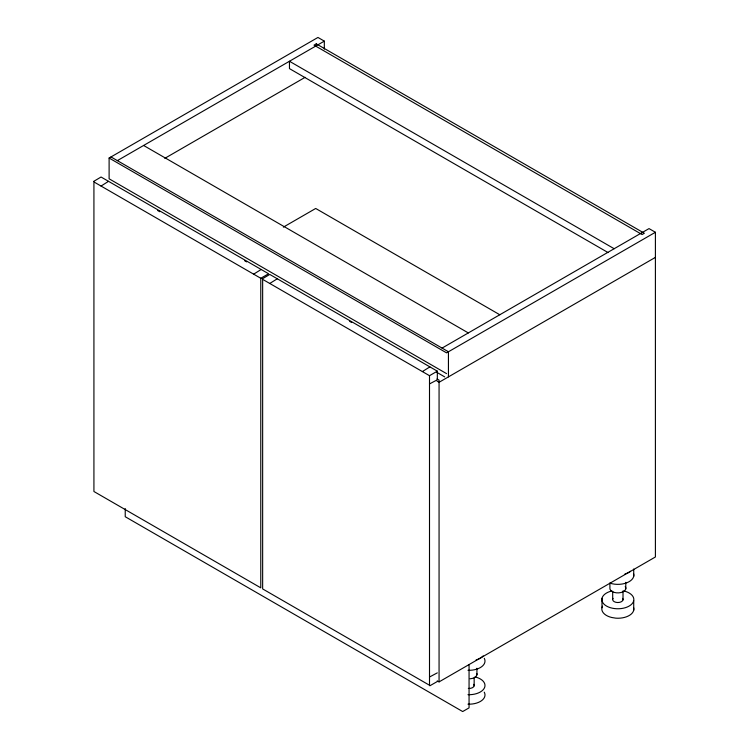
<?xml version="1.0" encoding="UTF-8"?>
<svg xmlns="http://www.w3.org/2000/svg" width="749" height="749" viewBox="0 0 749 749"><rect width="100%" height="100%" fill="white"/><g stroke="black" fill="none" stroke-linecap="round" stroke-linejoin="round"><path stroke-width="1.12" d="M446.563 373.629L109.111 178.805L109.111 158.03L317.951 37.45L324.326 41.129L324.326 49.116M117.359 160.623L324.326 41.129M261.073 278.104L268.601 273.76L101.049 177.017L93.625 181.427M108.53 181.333L101.049 186.061M164.808 158.339L305.143 77.316M283.365 227.134L315.704 208.465L499.808 314.758M429.505 383.919L437.332 379.799L437.332 371.167L269.771 274.434L262.347 278.834M277.27 278.797L269.771 283.468M442.06 348.088L649.027 228.595L655.403 232.274L655.403 556.984L439.064 681.89L437.238 680.841M655.403 232.274L446.563 352.854L109.111 158.03M429.879 366.898L422.38 371.579M429.804 375.511L437.332 371.167M655.403 257.384L439.064 382.29L437.032 381.119M429.823 685.803L437.332 681.506M614.161 248.724L289.46 61.259L289.46 68.618L608.094 252.582M143.602 145.465L468.312 332.931M110.983 156.944L448.436 351.768L448.436 376.878M157.693 210.535L159.715 211.705M244.605 260.718L246.627 261.878M349.661 321.368L351.684 322.538M436.583 372.197L444.691 376.878M437.032 378.957L439.064 380.127L439.064 681.89M429.505 677.021L437.304 672.864M261.148 269.49L253.649 274.162M633.72 569.015L633.72 576.365M633.72 600.764L633.72 610.21M625.78 582.319L625.78 588.901M623.009 590.933L623.009 599.93M612.691 591.261L612.691 599.134M609.911 583.284L609.911 587.665A7.996 4.616 0 0 0 618.871 592.862A7.996 4.616 0 0 0 625.246 586.523M601.981 598.301L601.981 607.748M476.926 668.258L476.926 674.84M474.154 677.995L474.154 685.878M469.061 664.578L469.061 707.871L462.685 711.55L125.233 516.726L125.233 508.534M623.936 590.989A16.001 9.241 0 0 1 630.564 605.145A16.001 9.241 0 0 1 605.173 605.173A16.001 9.241 0 0 1 611.699 591.008M622.653 598.395A5.196 3.005 0 0 1 617.841 602.533A5.196 3.005 0 0 1 613.047 598.376M633.72 573.949A16.001 9.241 0 0 1 626.726 582.816A16.001 9.241 0 0 1 609.864 583.134M633.71 607.795A15.954 9.213 0 0 1 615.8 618.159L611.764 617.504A16.001 9.241 0 0 1 602.552 606.166M630.536 571.309A16.001 9.241 0 0 1 624.947 573.959M475.091 676.937A16.001 9.241 0 0 1 484.584 687.554A16.001 9.241 0 0 1 467.985 694.688M473.799 684.333A5.196 3.005 0 0 1 468.331 688.453M484.266 658.305A16.001 9.241 0 0 1 467.985 670.289M484.238 692.16A15.954 9.213 0 0 1 467.985 704.163M476.926 673.632A7.996 4.616 0 0 1 470.063 678.8M483.18 655.899A16.001 9.241 0 0 1 476.092 659.906M316.265 43.835L314.018 45.137L642.099 234.549L644.346 233.248L316.265 43.835M260.774 278.272L93.925 181.941L93.925 491.503L260.774 587.834L260.774 278.272M429.505 375.689L262.646 279.358L262.646 588.92L429.505 685.251L429.505 375.689"/></g></svg>
